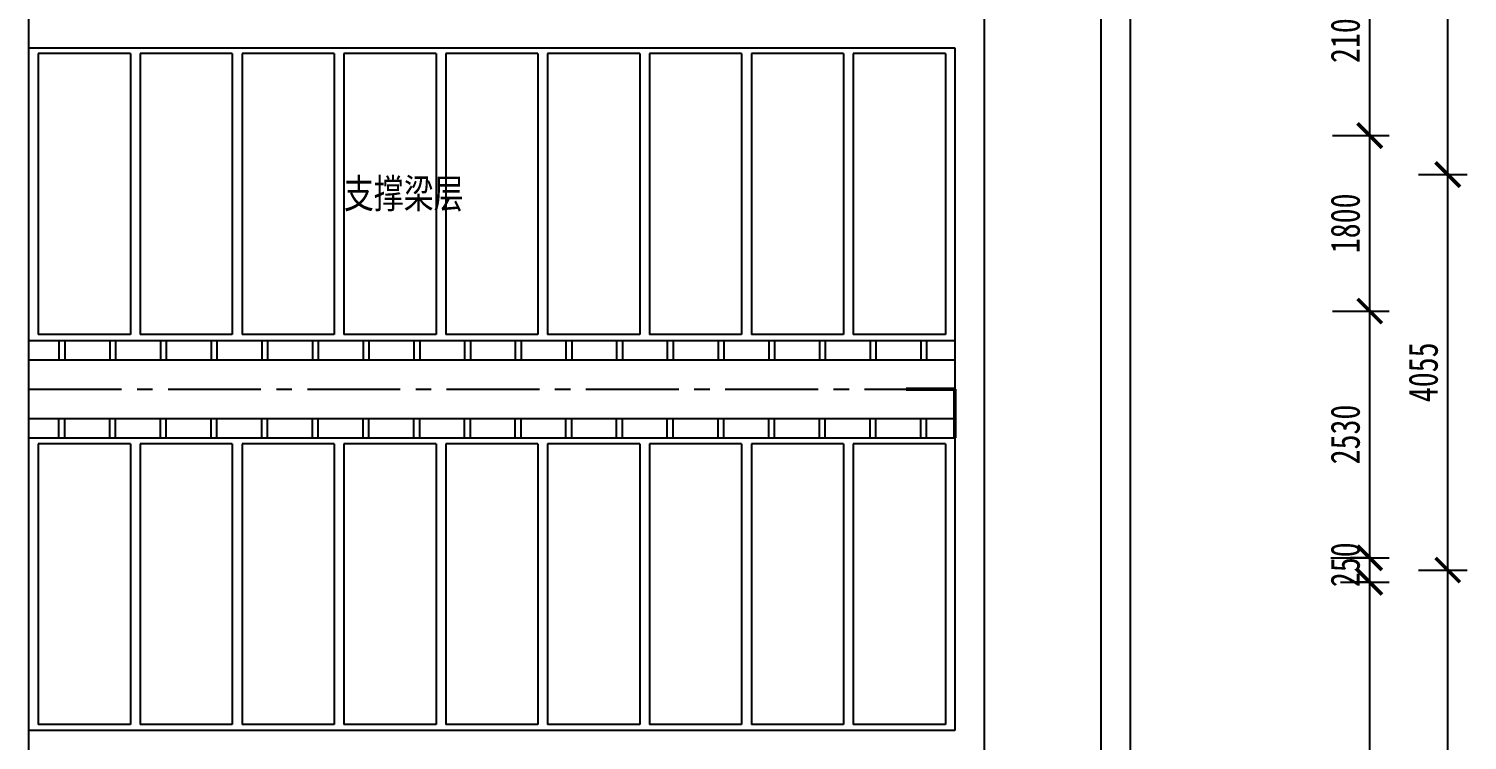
# Model space of a CAD drawing. Header units: millimetres. Extents: x 4237 to 5078, y 1819 to 2413.
# Drawn here: x 4529.2 to 4676.8, y 2005.8 to 2078.8 of the extents above; entities that cross this region are included whole.
import ezdxf

# ---------------------------------------------------------------- set-up
doc = ezdxf.new("R2010")
doc.units = ezdxf.units.MM
doc.header["$LTSCALE"] = 0.5
doc.linetypes.add('CENTER2', pattern=[28.575, 19.05, -3.175, 3.175, -3.175])
for name, color, linetype in [('尺寸标注', 3, 'Continuous'), ('槽等滤池内部构造', 41, 'Continuous'), ('滤板等构造', 5, 'Continuous'), ('点划线', 4, 'CENTER2'), ('辅助与打断', 1, 'Continuous')]:
    doc.layers.add(name, color=color, linetype=linetype)
doc.styles.get("Standard").update_dxf_attribs({"font": '', "width": 0.75})
doc.styles.get('Standard').set_extended_font_data('FangSong_GB2312')

# ---------------------------------------------------------------- blocks, each defined once
blk = doc.blocks.new('_ArchTick')
at = {"color": 0, "linetype": 'ByBlock', "const_width": 0.15}
blk.add_lwpolyline([(-0.5, -0.5), (0.5, 0.5)], dxfattribs=at)

msp = doc.modelspace()

# ---------------------------------------------------------------- linework, layer by layer
for p, q in [((4627.217, 2148.809), (4627.217, 2078.6)), ((4639.217, 2078.706), (4639.217, 2148.809)), ((4529.217, 2006.809), (4529.217, 2077.809)), ((4627.217, 2078.6), (4627.217, 1986.236)), ((4639.217, 1986.236), (4639.217, 2078.706)), ((4529.217, 2076.809), (4624.217, 2076.809)), ((4624.217, 2076.809), (4624.217, 2006.809)), ((4624.217, 2006.809), (4529.217, 2006.809)), ((4529.217, 1986.236), (4529.217, 2006.809))]:
    msp.add_line(p, q)
at = {"layer": '尺寸标注', "color": 0}
for p, q in [((4642.217, 1931.809), (4642.217, 2151.809)), ((4529.217, 1934.809), (4529.217, 2148.809))]:
    msp.add_line(p, q, dxfattribs=at)
at = {"layer": '尺寸标注'}
for p, q in [((4674.77, 2063.81), (4674.77, 2102.81)), ((4666.77, 2067.809), (4666.77, 2088.809)), ((4662.953, 2067.809), (4668.77, 2067.809)), ((4662.953, 2067.809), (4668.77, 2067.809)), ((4666.77, 2049.809), (4666.77, 2067.809)), ((4671.77, 2063.81), (4676.77, 2063.81)), ((4671.77, 2063.81), (4676.77, 2063.81)), ((4674.77, 2023.259), (4674.77, 2063.81)), ((4662.953, 2049.809), (4668.77, 2049.809)), ((4662.953, 2049.809), (4668.77, 2049.809)), ((4666.77, 2024.509), (4666.77, 2049.809)), ((4662.77, 2024.509), (4668.77, 2024.509)), ((4666.77, 2024.509), (4664.77, 2024.509)), ((4666.77, 2022.009), (4666.77, 2024.509)), ((4671.77, 2023.259), (4676.77, 2023.259)), ((4671.77, 2023.259), (4676.77, 2023.259)), ((4674.77, 1910.259), (4674.77, 2023.259)), ((4663.77, 2022.009), (4668.77, 2022.009)), ((4666.77, 2022.009), (4664.77, 2022.009)), ((4666.77, 1911.509), (4666.77, 2022.009))]:
    msp.add_line(p, q, dxfattribs=at)
at = {"layer": '槽等滤池内部构造'}
for p, q in [((4529.217, 2046.809), (4624.217, 2046.809)), ((4529.217, 2046.809), (4532.317, 2046.809)), ((4532.317, 2046.809), (4532.317, 2044.809)), ((4532.917, 2046.809), (4537.517, 2046.809)), ((4532.917, 2046.809), (4532.917, 2044.809)), ((4537.517, 2046.809), (4537.517, 2044.809)), ((4538.117, 2046.809), (4542.717, 2046.809)), ((4538.117, 2046.809), (4538.117, 2044.809)), ((4542.717, 2046.809), (4542.717, 2044.809)), ((4543.317, 2046.809), (4547.917, 2046.809)), ((4543.317, 2046.809), (4543.317, 2044.809)), ((4547.917, 2046.809), (4547.917, 2044.809)), ((4548.517, 2046.809), (4553.117, 2046.809)), ((4548.517, 2046.809), (4548.517, 2044.809)), ((4553.117, 2046.809), (4553.117, 2044.809)), ((4553.717, 2046.809), (4558.317, 2046.809)), ((4553.717, 2046.809), (4553.717, 2044.809)), ((4558.317, 2046.809), (4558.317, 2044.809)), ((4558.917, 2046.809), (4563.517, 2046.809)), ((4558.917, 2046.809), (4558.917, 2044.809)), ((4563.517, 2046.809), (4563.517, 2044.809)), ((4564.117, 2046.809), (4568.717, 2046.809)), ((4564.117, 2046.809), (4564.117, 2044.809)), ((4568.717, 2046.809), (4568.717, 2044.809)), ((4569.317, 2046.809), (4573.917, 2046.809)), ((4569.317, 2046.809), (4569.317, 2044.809)), ((4573.917, 2046.809), (4573.917, 2044.809)), ((4574.517, 2046.809), (4579.117, 2046.809)), ((4574.517, 2046.809), (4574.517, 2044.809)), ((4579.117, 2046.809), (4579.117, 2044.809)), ((4579.717, 2046.809), (4584.317, 2046.809)), ((4579.717, 2046.809), (4579.717, 2044.809)), ((4584.317, 2046.809), (4584.317, 2044.809)), ((4584.917, 2046.809), (4589.517, 2046.809)), ((4584.917, 2046.809), (4584.917, 2044.809)), ((4589.517, 2046.809), (4589.517, 2044.809)), ((4590.117, 2046.809), (4594.717, 2046.809)), ((4590.117, 2046.809), (4590.117, 2044.809)), ((4594.717, 2046.809), (4594.717, 2044.809)), ((4595.317, 2046.809), (4599.917, 2046.809)), ((4595.317, 2046.809), (4595.317, 2044.809)), ((4599.917, 2046.809), (4599.917, 2044.809)), ((4600.517, 2046.809), (4605.117, 2046.809)), ((4600.517, 2046.809), (4600.517, 2044.809)), ((4605.117, 2046.809), (4605.117, 2044.809)), ((4605.717, 2046.809), (4610.317, 2046.809)), ((4605.717, 2046.809), (4605.717, 2044.809)), ((4610.317, 2046.809), (4610.317, 2044.809)), ((4610.917, 2046.809), (4615.517, 2046.809)), ((4610.917, 2046.809), (4610.917, 2044.809)), ((4615.517, 2046.809), (4615.517, 2044.809)), ((4616.117, 2046.809), (4620.717, 2046.809)), ((4616.117, 2046.809), (4616.117, 2044.809)), ((4620.717, 2046.809), (4620.717, 2044.809)), ((4621.317, 2046.809), (4624.217, 2046.809)), ((4621.317, 2046.809), (4621.317, 2044.809)), ((4529.217, 2044.809), (4624.217, 2044.809)), ((4529.217, 2044.809), (4532.317, 2044.809)), ((4532.917, 2044.809), (4537.517, 2044.809)), ((4538.117, 2044.809), (4542.717, 2044.809)), ((4543.317, 2044.809), (4547.917, 2044.809)), ((4548.517, 2044.809), (4553.117, 2044.809)), ((4553.717, 2044.809), (4558.317, 2044.809)), ((4558.917, 2044.809), (4563.517, 2044.809)), ((4564.117, 2044.809), (4568.717, 2044.809)), ((4569.317, 2044.809), (4573.917, 2044.809)), ((4574.517, 2044.809), (4579.117, 2044.809)), ((4579.717, 2044.809), (4584.317, 2044.809)), ((4584.917, 2044.809), (4589.517, 2044.809)), ((4590.117, 2044.809), (4594.717, 2044.809)), ((4595.317, 2044.809), (4599.917, 2044.809)), ((4600.517, 2044.809), (4605.117, 2044.809)), ((4605.717, 2044.809), (4610.317, 2044.809)), ((4610.917, 2044.809), (4615.517, 2044.809)), ((4616.117, 2044.809), (4620.717, 2044.809)), ((4621.317, 2044.809), (4624.217, 2044.809)), ((4529.217, 2038.809), (4624.217, 2038.809)), ((4529.217, 2038.809), (4532.317, 2038.809)), ((4532.317, 2036.809), (4532.317, 2038.809)), ((4532.917, 2038.809), (4537.517, 2038.809)), ((4532.917, 2036.809), (4532.917, 2038.809)), ((4532.917, 2036.809), (4532.917, 2038.809)), ((4537.517, 2036.809), (4537.517, 2038.809)), ((4538.117, 2038.809), (4542.717, 2038.809)), ((4538.117, 2036.809), (4538.117, 2038.809)), ((4538.117, 2036.809), (4538.117, 2038.809)), ((4542.717, 2036.809), (4542.717, 2038.809)), ((4543.317, 2038.809), (4547.917, 2038.809)), ((4543.317, 2036.809), (4543.317, 2038.809)), ((4543.317, 2036.809), (4543.317, 2038.809)), ((4547.917, 2036.809), (4547.917, 2038.809)), ((4548.517, 2038.809), (4553.117, 2038.809)), ((4548.517, 2036.809), (4548.517, 2038.809)), ((4548.517, 2036.809), (4548.517, 2038.809)), ((4553.117, 2036.809), (4553.117, 2038.809)), ((4553.717, 2038.809), (4558.317, 2038.809)), ((4553.717, 2036.809), (4553.717, 2038.809)), ((4553.717, 2036.809), (4553.717, 2038.809)), ((4558.317, 2036.809), (4558.317, 2038.809)), ((4558.917, 2038.809), (4563.517, 2038.809)), ((4558.917, 2036.809), (4558.917, 2038.809)), ((4558.917, 2036.809), (4558.917, 2038.809)), ((4563.517, 2036.809), (4563.517, 2038.809)), ((4564.117, 2038.809), (4568.717, 2038.809)), ((4564.117, 2036.809), (4564.117, 2038.809)), ((4564.117, 2036.809), (4564.117, 2038.809)), ((4568.717, 2036.809), (4568.717, 2038.809)), ((4569.317, 2038.809), (4573.917, 2038.809)), ((4569.317, 2036.809), (4569.317, 2038.809)), ((4569.317, 2036.809), (4569.317, 2038.809)), ((4573.917, 2036.809), (4573.917, 2038.809)), ((4574.517, 2038.809), (4579.117, 2038.809)), ((4574.517, 2036.809), (4574.517, 2038.809)), ((4574.517, 2036.809), (4574.517, 2038.809)), ((4579.117, 2036.809), (4579.117, 2038.809)), ((4579.717, 2038.809), (4584.317, 2038.809)), ((4579.717, 2036.809), (4579.717, 2038.809)), ((4579.717, 2036.809), (4579.717, 2038.809)), ((4584.317, 2036.809), (4584.317, 2038.809)), ((4584.917, 2038.809), (4589.517, 2038.809)), ((4584.917, 2036.809), (4584.917, 2038.809)), ((4584.917, 2036.809), (4584.917, 2038.809)), ((4589.517, 2036.809), (4589.517, 2038.809)), ((4590.117, 2038.809), (4594.717, 2038.809)), ((4590.117, 2036.809), (4590.117, 2038.809)), ((4590.117, 2036.809), (4590.117, 2038.809)), ((4594.717, 2036.809), (4594.717, 2038.809)), ((4595.317, 2038.809), (4599.917, 2038.809)), ((4595.317, 2036.809), (4595.317, 2038.809)), ((4595.317, 2036.809), (4595.317, 2038.809)), ((4599.917, 2036.809), (4599.917, 2038.809)), ((4600.517, 2038.809), (4605.117, 2038.809)), ((4600.517, 2036.809), (4600.517, 2038.809)), ((4600.517, 2036.809), (4600.517, 2038.809)), ((4605.117, 2036.809), (4605.117, 2038.809)), ((4605.717, 2038.809), (4610.317, 2038.809)), ((4605.717, 2036.809), (4605.717, 2038.809)), ((4605.717, 2036.809), (4605.717, 2038.809)), ((4610.317, 2036.809), (4610.317, 2038.809)), ((4610.917, 2038.809), (4615.517, 2038.809)), ((4610.917, 2036.809), (4610.917, 2038.809)), ((4610.917, 2036.809), (4610.917, 2038.809)), ((4615.517, 2036.809), (4615.517, 2038.809)), ((4616.117, 2038.809), (4620.717, 2038.809)), ((4616.117, 2036.809), (4616.117, 2038.809)), ((4616.117, 2036.809), (4616.117, 2038.809)), ((4620.717, 2036.809), (4620.717, 2038.809)), ((4621.317, 2038.809), (4624.217, 2038.809)), ((4621.317, 2036.809), (4621.317, 2038.809)), ((4621.317, 2036.809), (4621.317, 2038.809)), ((4529.217, 2036.809), (4624.217, 2036.809)), ((4529.217, 2036.809), (4532.317, 2036.809)), ((4532.917, 2036.809), (4537.517, 2036.809)), ((4538.117, 2036.809), (4542.717, 2036.809)), ((4543.317, 2036.809), (4547.917, 2036.809)), ((4548.517, 2036.809), (4553.117, 2036.809)), ((4553.717, 2036.809), (4558.317, 2036.809)), ((4558.917, 2036.809), (4563.517, 2036.809)), ((4564.117, 2036.809), (4568.717, 2036.809)), ((4569.317, 2036.809), (4573.917, 2036.809)), ((4574.517, 2036.809), (4579.117, 2036.809)), ((4579.717, 2036.809), (4584.317, 2036.809)), ((4584.917, 2036.809), (4589.517, 2036.809)), ((4590.117, 2036.809), (4594.717, 2036.809)), ((4595.317, 2036.809), (4599.917, 2036.809)), ((4600.517, 2036.809), (4605.117, 2036.809)), ((4605.717, 2036.809), (4610.317, 2036.809)), ((4610.917, 2036.809), (4615.517, 2036.809)), ((4616.117, 2036.809), (4620.717, 2036.809)), ((4621.317, 2036.809), (4624.217, 2036.809))]:
    msp.add_line(p, q, dxfattribs=at)
at = {"layer": '滤板等构造'}
for p, q in [((4530.192, 2076.209), (4530.192, 2047.409)), ((4539.642, 2076.209), (4530.192, 2076.209)), ((4539.642, 2076.209), (4539.642, 2047.409)), ((4550.092, 2076.209), (4540.642, 2076.209)), ((4540.642, 2076.209), (4540.642, 2047.409)), ((4550.092, 2076.209), (4550.092, 2047.409)), ((4551.092, 2076.209), (4551.092, 2047.409)), ((4560.542, 2076.209), (4551.092, 2076.209)), ((4560.542, 2076.209), (4560.542, 2047.409)), ((4570.992, 2076.209), (4561.542, 2076.209)), ((4561.542, 2076.209), (4561.542, 2047.409)), ((4570.992, 2076.209), (4570.992, 2047.409)), ((4571.992, 2076.209), (4571.992, 2047.409)), ((4581.442, 2076.209), (4571.992, 2076.209)), ((4581.442, 2076.209), (4581.442, 2047.409)), ((4591.892, 2076.209), (4582.442, 2076.209)), ((4582.442, 2076.209), (4582.442, 2047.409)), ((4591.892, 2076.209), (4591.892, 2047.409)), ((4592.892, 2076.209), (4592.892, 2047.409)), ((4602.342, 2076.209), (4592.892, 2076.209)), ((4602.342, 2076.209), (4602.342, 2047.409)), ((4612.792, 2076.209), (4603.342, 2076.209)), ((4603.342, 2076.209), (4603.342, 2047.409)), ((4612.792, 2076.209), (4612.792, 2047.409)), ((4623.242, 2076.209), (4613.792, 2076.209)), ((4613.792, 2076.209), (4613.792, 2047.409)), ((4623.242, 2076.209), (4623.242, 2047.409)), ((4539.642, 2047.409), (4530.192, 2047.409)), ((4550.092, 2047.409), (4540.642, 2047.409)), ((4560.542, 2047.409), (4551.092, 2047.409)), ((4570.992, 2047.409), (4561.542, 2047.409)), ((4581.442, 2047.409), (4571.992, 2047.409)), ((4591.892, 2047.409), (4582.442, 2047.409)), ((4602.342, 2047.409), (4592.892, 2047.409)), ((4612.792, 2047.409), (4603.342, 2047.409)), ((4623.242, 2047.409), (4613.792, 2047.409)), ((4530.192, 2036.209), (4530.192, 2007.409)), ((4539.642, 2036.209), (4530.192, 2036.209)), ((4539.642, 2036.209), (4539.642, 2007.409)), ((4550.092, 2036.209), (4540.642, 2036.209)), ((4540.642, 2036.209), (4540.642, 2007.409)), ((4550.092, 2036.209), (4550.092, 2007.409)), ((4551.092, 2036.209), (4551.092, 2007.409)), ((4560.542, 2036.209), (4551.092, 2036.209)), ((4560.542, 2036.209), (4560.542, 2007.409)), ((4570.992, 2036.209), (4561.542, 2036.209)), ((4561.542, 2036.209), (4561.542, 2007.409)), ((4570.992, 2036.209), (4570.992, 2007.409)), ((4571.992, 2036.209), (4571.992, 2007.409)), ((4581.442, 2036.209), (4571.992, 2036.209)), ((4581.442, 2036.209), (4581.442, 2007.409)), ((4591.892, 2036.209), (4582.442, 2036.209)), ((4582.442, 2036.209), (4582.442, 2007.409)), ((4591.892, 2036.209), (4591.892, 2007.409)), ((4592.892, 2036.209), (4592.892, 2007.409)), ((4602.342, 2036.209), (4592.892, 2036.209)), ((4602.342, 2036.209), (4602.342, 2007.409)), ((4612.792, 2036.209), (4603.342, 2036.209)), ((4603.342, 2036.209), (4603.342, 2007.409)), ((4612.792, 2036.209), (4612.792, 2007.409)), ((4623.242, 2036.209), (4613.792, 2036.209)), ((4613.792, 2036.209), (4613.792, 2007.409)), ((4623.242, 2036.209), (4623.242, 2007.409)), ((4539.642, 2007.409), (4530.192, 2007.409)), ((4550.092, 2007.409), (4540.642, 2007.409)), ((4560.542, 2007.409), (4551.092, 2007.409)), ((4570.992, 2007.409), (4561.542, 2007.409)), ((4581.442, 2007.409), (4571.992, 2007.409)), ((4591.892, 2007.409), (4582.442, 2007.409)), ((4602.342, 2007.409), (4592.892, 2007.409)), ((4612.792, 2007.409), (4603.342, 2007.409)), ((4623.242, 2007.409), (4613.792, 2007.409))]:
    msp.add_line(p, q, dxfattribs=at)
at = {"layer": '点划线'}
msp.add_line((4529.217, 2041.809), (4620.785, 2041.809), dxfattribs=at)
at = {"layer": '辅助与打断', "lineweight": 50}
for q in [(4619.217, 2041.809), (4624.217, 2036.809)]:
    msp.add_line((4624.217, 2041.809), q, dxfattribs=at)

# ---------------------------------------------------------------- block references
at = {"layer": '尺寸标注', "xscale": 2.5, "yscale": 2.5, "zscale": 2.5}
for p, rotation in [((4666.77, 2067.809), 270), ((4666.77, 2067.809), 90), ((4674.77, 2063.81), 270), ((4674.77, 2063.81), 90), ((4666.77, 2049.809), 270), ((4666.77, 2049.809), 90), ((4666.77, 2024.509), 270), ((4666.77, 2024.509), 90), ((4674.77, 2023.259), 90), ((4674.77, 2023.259), 270), ((4666.77, 2022.009), 90), ((4666.77, 2022.009), 270)]:
    msp.add_blockref('_ArchTick', p, dxfattribs=dict(at, rotation=rotation))

# ---------------------------------------------------------------- texts
at = {"insert": (4561.542, 2063.365), "char_height": 3, "width": 28.0293, "attachment_point": 1}
msp.add_mtext('支撑梁层', dxfattribs=at)
at = {"layer": '尺寸标注', "char_height": 3, "attachment_point": 5, "rotation": 90}
for s, insert in [('2100', (4664.27, 2078.309)), ('1800', (4664.27, 2058.809)), ('4055', (4672.27, 2043.535)), ('2530', (4664.27, 2037.159)), ('250', (4664.27, 2023.803))]:
    msp.add_mtext(s, dxfattribs=dict(at, insert=insert))

doc.saveas('drawing.dxf')
